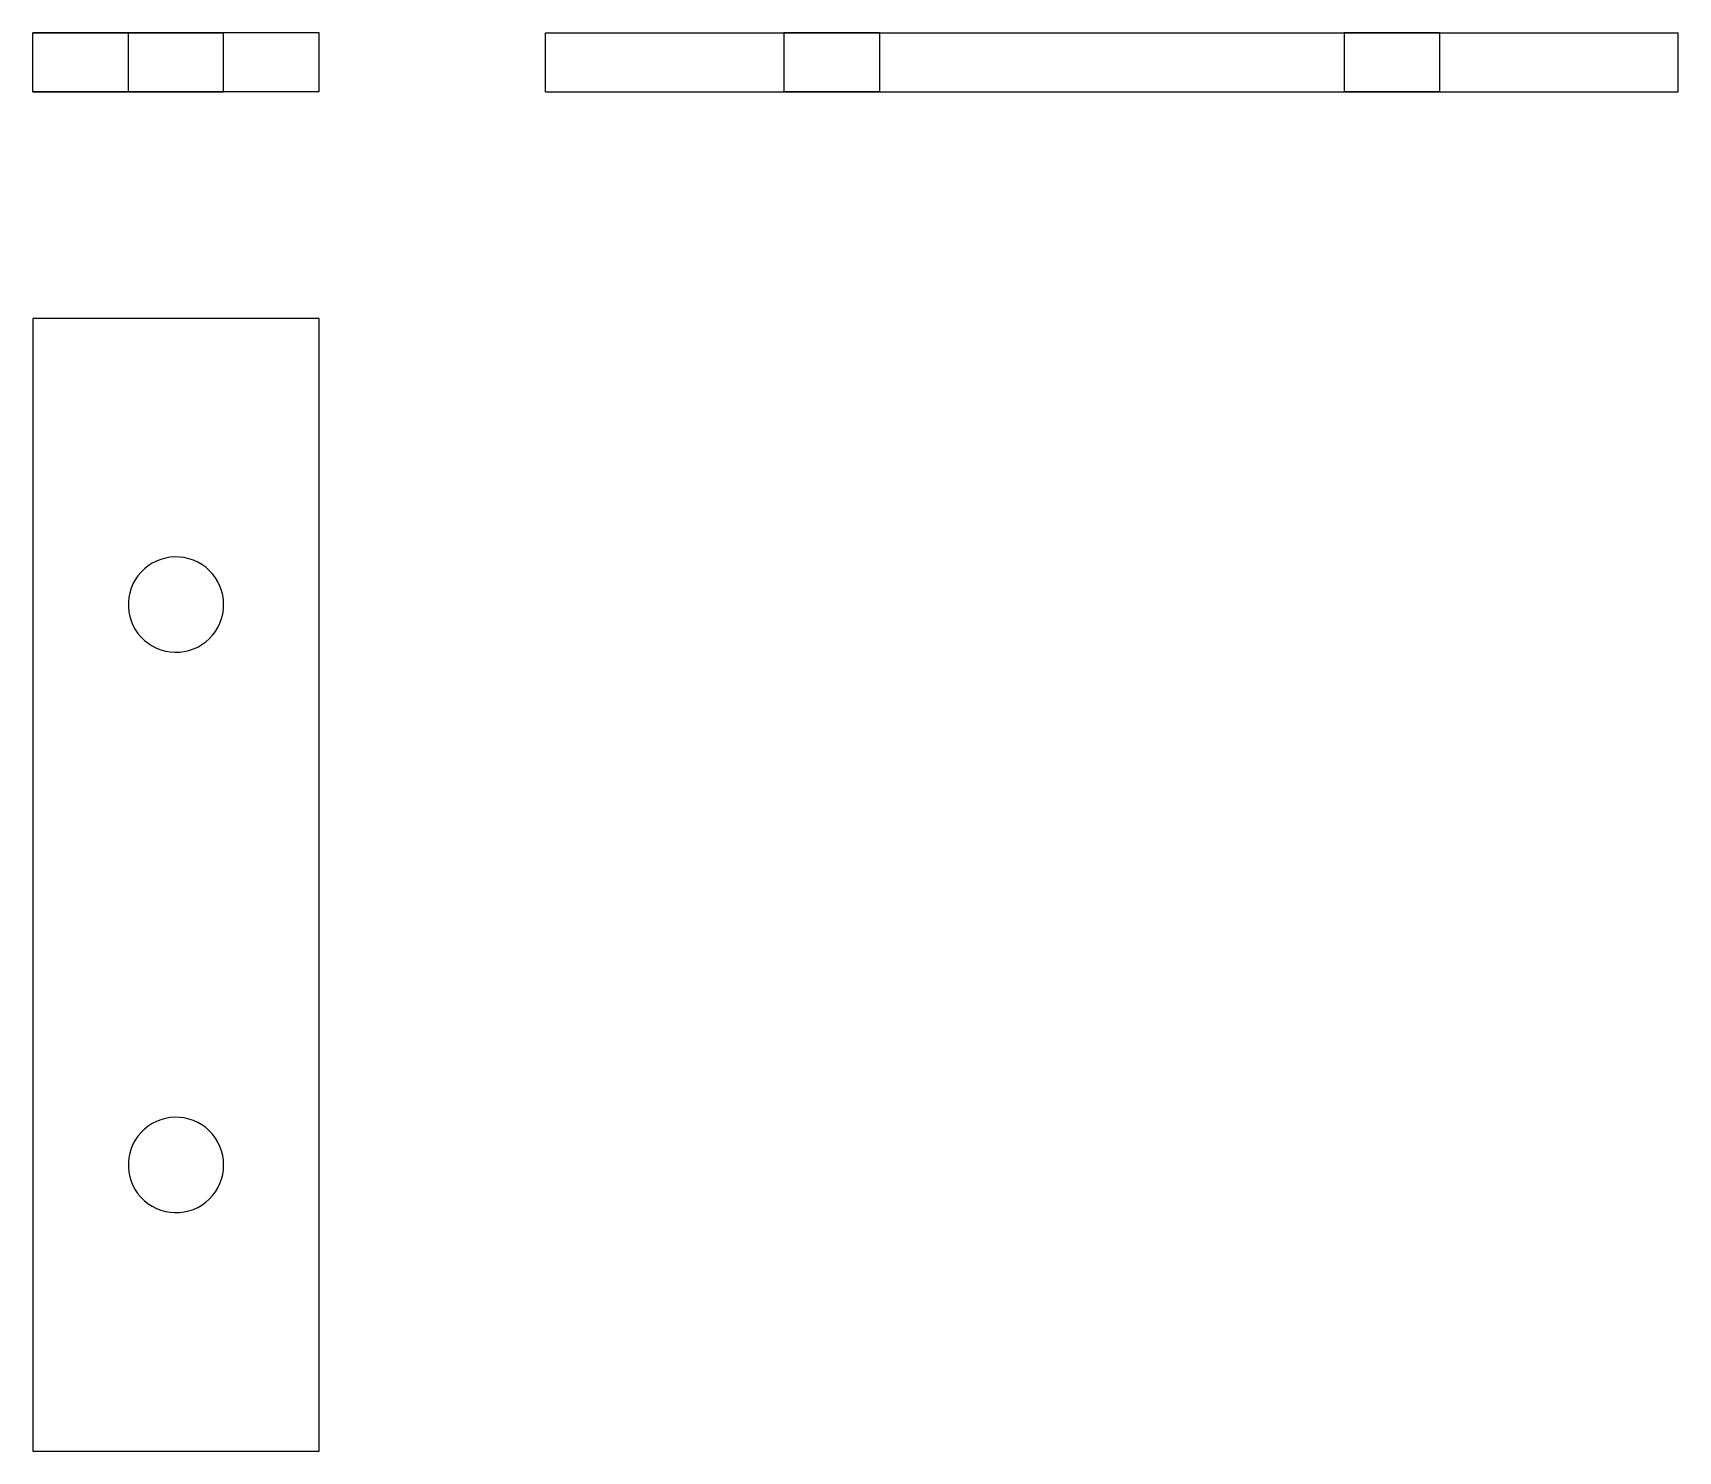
# Model space of a CAD drawing. Extents: x 0 to 1.09, y 0 to 0.94.
import ezdxf

# ---------------------------------------------------------------- set-up
doc = ezdxf.new("R2010")
doc.units = 0
doc.linetypes.add('HIDDEN', pattern=[0.037501, 0.025013, -0.012488])
for name, color, linetype in [('FRONT', 7, 'CONTINUOUS'), ('FRONT_HID', 7, 'HIDDEN'), ('LEFT', 7, 'CONTINUOUS'), ('LEFT_HID', 7, 'HIDDEN'), ('TOP', 7, 'CONTINUOUS')]:
    doc.layers.add(name, color=color, linetype=linetype)

msp = doc.modelspace()

# ---------------------------------------------------------------- linework, layer by layer
at = {"layer": 'FRONT'}
for p, q in [((0.094737, 0.939063), (0, 0.939063)), ((0, 0.9), (0, 0.939063)), ((0.189474, 0.939063), (0.094737, 0.939063)), ((0.189474, 0.9), (0.189474, 0.939063)), ((0.094737, 0.9), (0, 0.9)), ((0.189474, 0.9), (0.094737, 0.9))]:
    msp.add_line(p, q, dxfattribs=at)
at = {"layer": 'FRONT_HID', "linetype": 'HIDDEN'}
for p, q in [((0, 0.939063), (0.189474, 0.939063)), ((0.126316, 0.939063), (0.063158, 0.939063)), ((0.063158, 0.939063), (0.126316, 0.939063)), ((0.126316, 0.939063), (0.063158, 0.939063)), ((0.063158, 0.939063), (0.126316, 0.939063)), ((0.063158, 0.939063), (0.063158, 0.9)), ((0.063158, 0.939063), (0.063158, 0.9)), ((0.126316, 0.9), (0.126316, 0.939063)), ((0.126316, 0.9), (0.126316, 0.939063)), ((0, 0.9), (0.189474, 0.9)), ((0.126316, 0.9), (0.063158, 0.9)), ((0.063158, 0.9), (0.126316, 0.9)), ((0.126316, 0.9), (0.063158, 0.9)), ((0.063158, 0.9), (0.126316, 0.9))]:
    msp.add_line(p, q, dxfattribs=at)
at = {"layer": 'LEFT'}
for p, q in [((0.339474, 0.9), (0.339474, 0.939063)), ((0.339474, 0.939063), (1.089474, 0.939063)), ((1.089474, 0.9), (1.089474, 0.939063)), ((0.339474, 0.9), (1.089474, 0.9))]:
    msp.add_line(p, q, dxfattribs=at)
at = {"layer": 'LEFT_HID', "linetype": 'HIDDEN'}
for p, q in [((0.528947, 0.939063), (0.497368, 0.939063)), ((0.497368, 0.939063), (0.560526, 0.939063)), ((0.497368, 0.939063), (0.497368, 0.9)), ((0.560526, 0.939063), (0.528947, 0.939063)), ((0.560526, 0.939063), (0.560526, 0.9)), ((0.9, 0.939063), (0.868421, 0.939063)), ((0.868421, 0.939063), (0.931579, 0.939063)), ((0.868421, 0.939063), (0.868421, 0.9)), ((0.931579, 0.939063), (0.9, 0.939063)), ((0.931579, 0.939063), (0.931579, 0.9)), ((0.528947, 0.9), (0.497368, 0.9)), ((0.497368, 0.9), (0.560526, 0.9)), ((0.560526, 0.9), (0.528947, 0.9)), ((0.9, 0.9), (0.868421, 0.9)), ((0.868421, 0.9), (0.931579, 0.9)), ((0.931579, 0.9), (0.9, 0.9))]:
    msp.add_line(p, q, dxfattribs=at)
at = {"layer": 'TOP'}
for p, q in [((0.094737, 0.75), (0, 0.75)), ((0, 0.75), (0, 0)), ((0.189474, 0.75), (0.094737, 0.75)), ((0.189474, 0), (0.189474, 0.75)), ((0.081749, 0.589311), (0.078947, 0.587874)), ((0.084679, 0.590461), (0.081749, 0.589311)), ((0.08771, 0.591314), (0.084679, 0.590461)), ((0.09081, 0.59186), (0.08771, 0.591314)), ((0.09395, 0.592095), (0.09081, 0.59186)), ((0.097097, 0.592017), (0.09395, 0.592095)), ((0.10022, 0.591626), (0.097097, 0.592017)), ((0.10329, 0.590925), (0.10022, 0.591626)), ((0.106274, 0.589922), (0.10329, 0.590925)), ((0.109143, 0.588628), (0.106274, 0.589922)), ((0.11187, 0.587053), (0.109143, 0.588628)), ((0.069564, 0.579594), (0.067791, 0.576993)), ((0.071588, 0.582005), (0.069564, 0.579594)), ((0.073841, 0.584204), (0.071588, 0.582005)), ((0.076303, 0.586166), (0.073841, 0.584204)), ((0.078947, 0.587874), (0.076303, 0.586166)), ((0.114426, 0.585216), (0.11187, 0.587053)), ((0.116786, 0.583133), (0.114426, 0.585216)), ((0.118928, 0.580825), (0.116786, 0.583133)), ((0.120829, 0.578315), (0.118928, 0.580825)), ((0.12247, 0.575629), (0.120829, 0.578315)), ((0.064134, 0.568319), (0.063511, 0.565233)), ((0.065062, 0.571327), (0.064134, 0.568319)), ((0.066285, 0.574228), (0.065062, 0.571327)), ((0.067791, 0.576993), (0.066285, 0.574228)), ((0.123836, 0.572793), (0.12247, 0.575629)), ((0.124913, 0.569834), (0.123836, 0.572793)), ((0.12569, 0.566784), (0.124913, 0.569834)), ((0.126159, 0.563671), (0.12569, 0.566784)), ((0.063511, 0.565233), (0.063197, 0.5621)), ((0.063197, 0.5621), (0.063197, 0.558952)), ((0.063197, 0.558952), (0.063511, 0.55582)), ((0.063511, 0.55582), (0.064134, 0.552734)), ((0.12569, 0.554269), (0.126159, 0.557382)), ((0.126316, 0.560526), (0.126159, 0.563671)), ((0.126159, 0.557382), (0.126316, 0.560526)), ((0.064134, 0.552734), (0.065062, 0.549726)), ((0.065062, 0.549726), (0.066285, 0.546825)), ((0.066285, 0.546825), (0.067791, 0.54406)), ((0.120829, 0.542737), (0.12247, 0.545424)), ((0.12247, 0.545424), (0.123836, 0.54826)), ((0.123836, 0.54826), (0.124913, 0.551218)), ((0.124913, 0.551218), (0.12569, 0.554269)), ((0.067791, 0.54406), (0.069564, 0.541459)), ((0.069564, 0.541459), (0.071588, 0.539047)), ((0.071588, 0.539047), (0.073841, 0.536849)), ((0.073841, 0.536849), (0.076303, 0.534886)), ((0.076303, 0.534886), (0.078947, 0.533178)), ((0.109143, 0.532425), (0.11187, 0.533999)), ((0.11187, 0.533999), (0.114426, 0.535837)), ((0.114426, 0.535837), (0.116786, 0.53792)), ((0.116786, 0.53792), (0.118928, 0.540228)), ((0.118928, 0.540228), (0.120829, 0.542737)), ((0.078947, 0.533178), (0.081749, 0.531742)), ((0.081749, 0.531742), (0.084679, 0.530592)), ((0.084679, 0.530592), (0.08771, 0.529739)), ((0.08771, 0.529739), (0.09081, 0.529192)), ((0.09081, 0.529192), (0.09395, 0.528957)), ((0.09395, 0.528957), (0.097097, 0.529036)), ((0.097097, 0.529036), (0.10022, 0.529427)), ((0.10022, 0.529427), (0.10329, 0.530128)), ((0.10329, 0.530128), (0.106274, 0.53113)), ((0.106274, 0.53113), (0.109143, 0.532425)), ((0.081749, 0.218258), (0.078947, 0.216822)), ((0.084679, 0.219408), (0.081749, 0.218258)), ((0.08771, 0.220261), (0.084679, 0.219408)), ((0.09081, 0.220808), (0.08771, 0.220261)), ((0.09395, 0.221043), (0.09081, 0.220808)), ((0.097097, 0.220964), (0.09395, 0.221043)), ((0.10022, 0.220573), (0.097097, 0.220964)), ((0.10329, 0.219872), (0.10022, 0.220573)), ((0.106274, 0.21887), (0.10329, 0.219872)), ((0.109143, 0.217575), (0.106274, 0.21887)), ((0.069564, 0.208541), (0.067791, 0.20594)), ((0.071588, 0.210953), (0.069564, 0.208541)), ((0.073841, 0.213151), (0.071588, 0.210953)), ((0.076303, 0.215114), (0.073841, 0.213151)), ((0.078947, 0.216822), (0.076303, 0.215114)), ((0.11187, 0.216001), (0.109143, 0.217575)), ((0.114426, 0.214163), (0.11187, 0.216001)), ((0.116786, 0.21208), (0.114426, 0.214163)), ((0.118928, 0.209772), (0.116786, 0.21208)), ((0.120829, 0.207263), (0.118928, 0.209772)), ((0.12247, 0.204576), (0.120829, 0.207263)), ((0.064134, 0.197266), (0.063511, 0.19418)), ((0.065062, 0.200274), (0.064134, 0.197266)), ((0.066285, 0.203175), (0.065062, 0.200274)), ((0.067791, 0.20594), (0.066285, 0.203175)), ((0.123836, 0.20174), (0.12247, 0.204576)), ((0.124913, 0.198782), (0.123836, 0.20174)), ((0.12569, 0.195731), (0.124913, 0.198782)), ((0.063511, 0.19418), (0.063197, 0.191048)), ((0.063197, 0.191048), (0.063197, 0.1879)), ((0.063197, 0.1879), (0.063511, 0.184767)), ((0.126159, 0.192618), (0.12569, 0.195731)), ((0.12569, 0.183216), (0.126159, 0.186329)), ((0.126316, 0.189474), (0.126159, 0.192618)), ((0.126159, 0.186329), (0.126316, 0.189474)), ((0.063511, 0.184767), (0.064134, 0.181681)), ((0.064134, 0.181681), (0.065062, 0.178673)), ((0.065062, 0.178673), (0.066285, 0.175772)), ((0.066285, 0.175772), (0.067791, 0.173007)), ((0.120829, 0.171685), (0.12247, 0.174371)), ((0.12247, 0.174371), (0.123836, 0.177207)), ((0.123836, 0.177207), (0.124913, 0.180166)), ((0.124913, 0.180166), (0.12569, 0.183216)), ((0.067791, 0.173007), (0.069564, 0.170406)), ((0.069564, 0.170406), (0.071588, 0.167995)), ((0.071588, 0.167995), (0.073841, 0.165796)), ((0.073841, 0.165796), (0.076303, 0.163834)), ((0.076303, 0.163834), (0.078947, 0.162126)), ((0.11187, 0.162947), (0.114426, 0.164784)), ((0.114426, 0.164784), (0.116786, 0.166867)), ((0.116786, 0.166867), (0.118928, 0.169175)), ((0.118928, 0.169175), (0.120829, 0.171685)), ((0.078947, 0.162126), (0.081749, 0.160689)), ((0.081749, 0.160689), (0.084679, 0.159539)), ((0.084679, 0.159539), (0.08771, 0.158686)), ((0.08771, 0.158686), (0.09081, 0.15814)), ((0.09081, 0.15814), (0.09395, 0.157905)), ((0.09395, 0.157905), (0.097097, 0.157983)), ((0.097097, 0.157983), (0.10022, 0.158374)), ((0.10022, 0.158374), (0.10329, 0.159075)), ((0.10329, 0.159075), (0.106274, 0.160078)), ((0.106274, 0.160078), (0.109143, 0.161372)), ((0.109143, 0.161372), (0.11187, 0.162947)), ((0, 0), (0.189474, 0))]:
    msp.add_line(p, q, dxfattribs=at)

doc.saveas('drawing.dxf')
